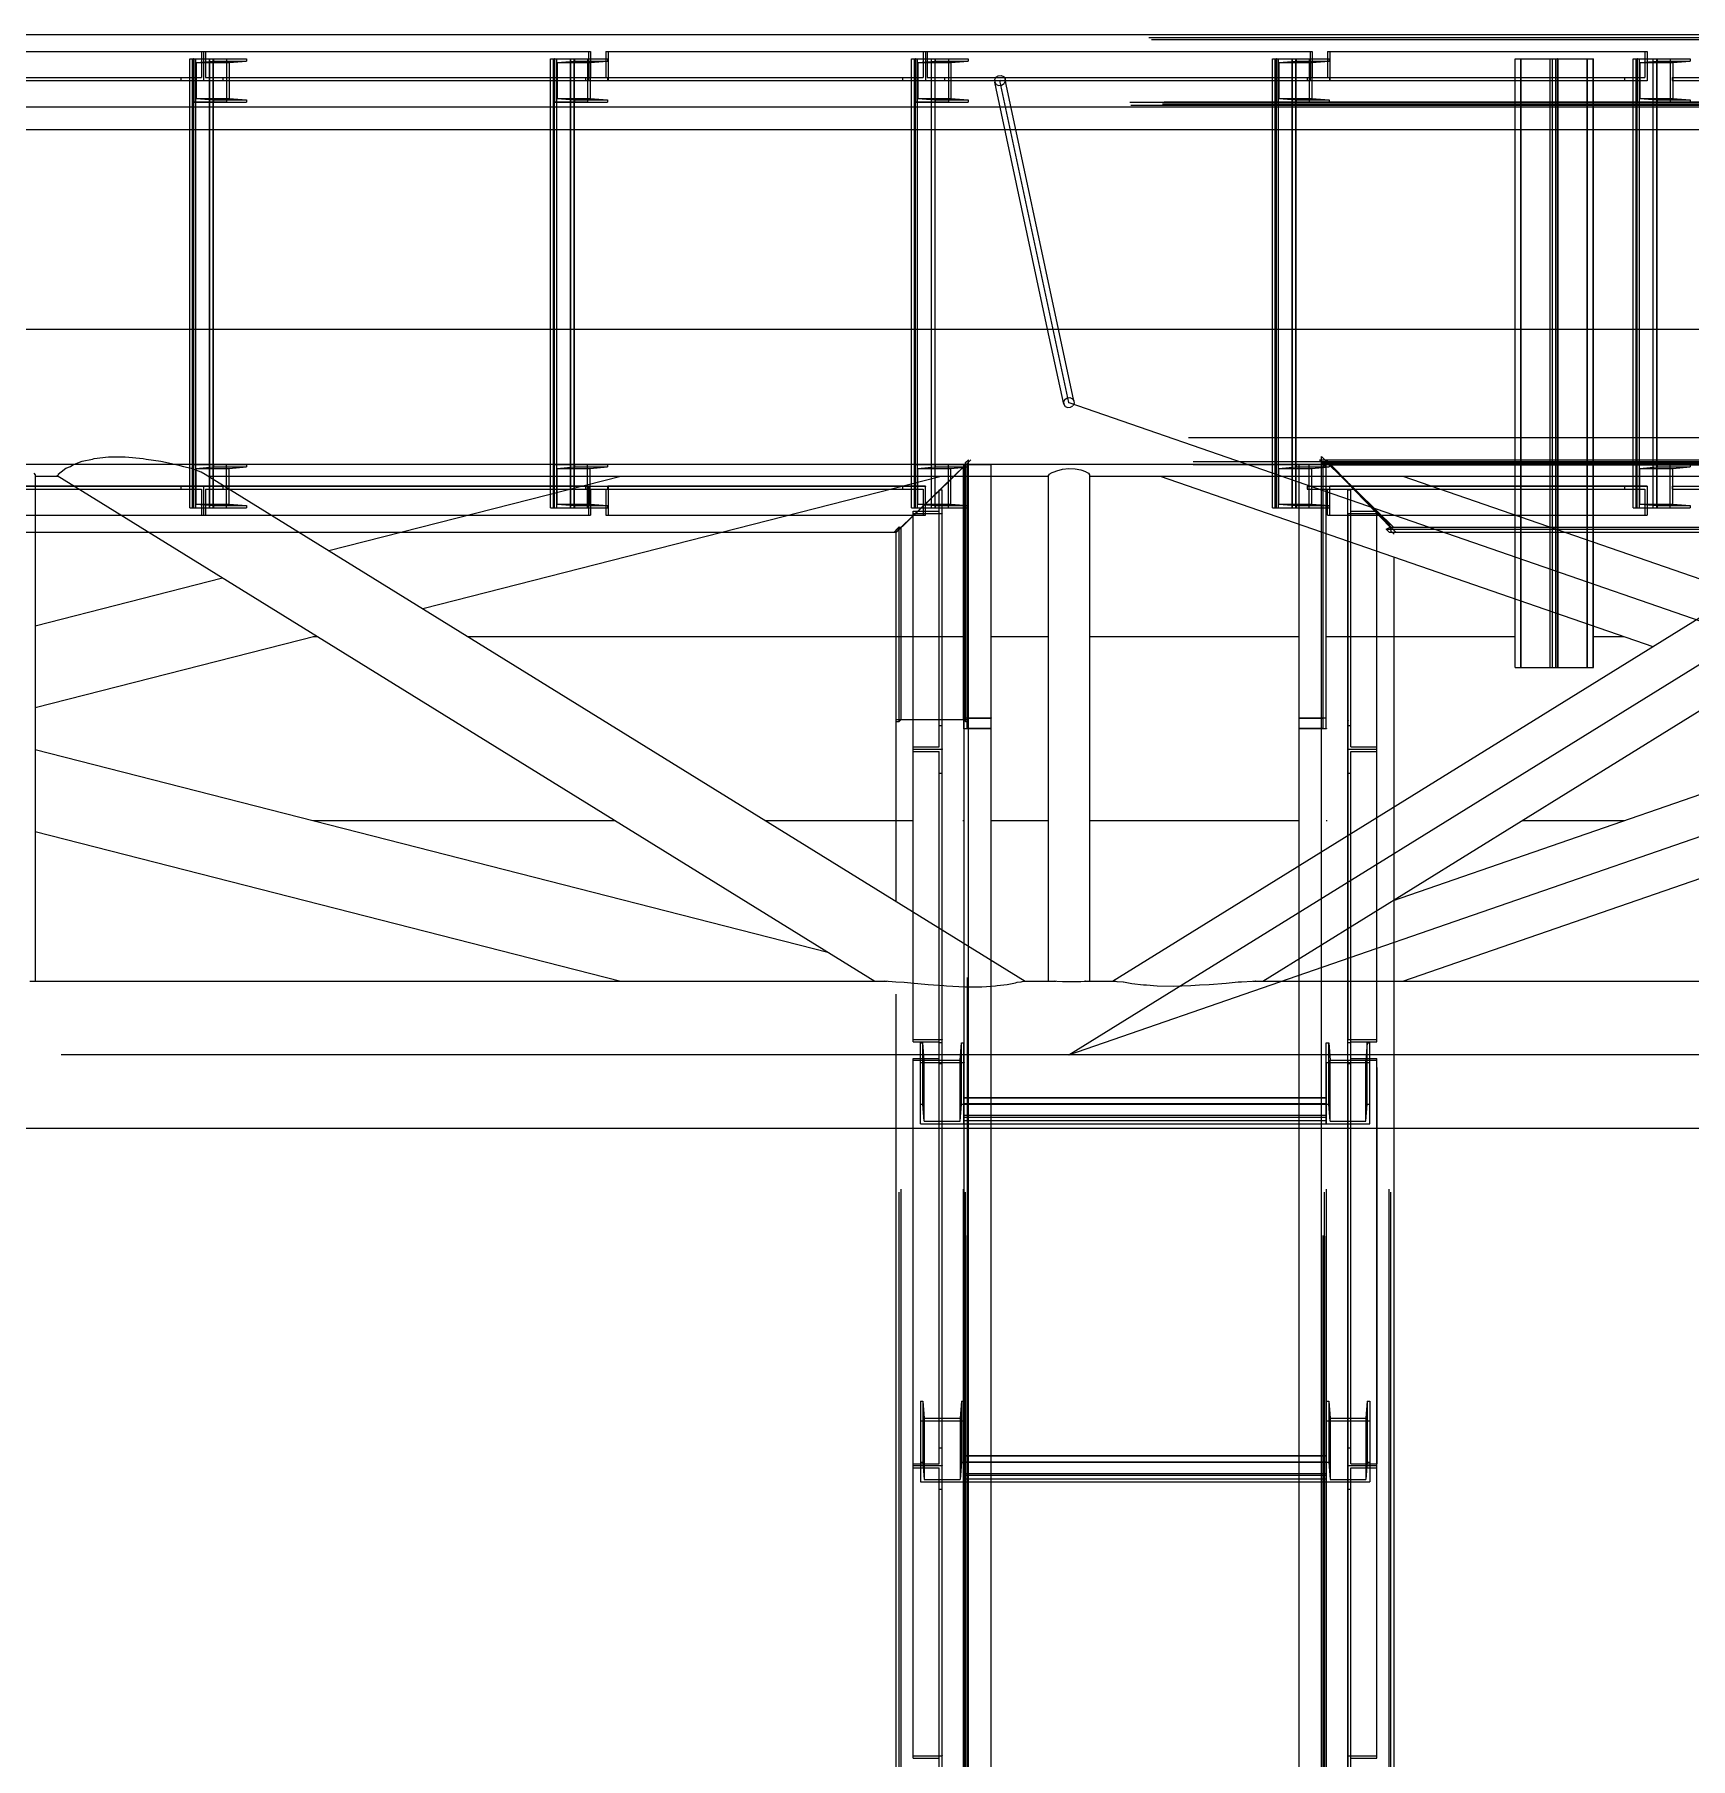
# Model space of a CAD drawing. Header units: millimetres. Extents: x 150209.93 to 150215.05, y 136675.65 to 136679.93.
# Drawn here: x 150213.7902 to 150213.8816, y 136679.0501 to 136679.1453 of the extents above; entities that cross this region are included whole.
import ezdxf

# ---------------------------------------------------------------- set-up
doc = ezdxf.new("R2010")
doc.units = ezdxf.units.MM
doc.header["$LTSCALE"] = 0.25
for name, pattern in [('CENTER', [50.8, 31.75, -6.35, 6.35, -6.35]), ('XKITLINE00', [0]), ('XKITLINE02', [4, 2, -2]), ('XKITLINE03', [6, 3, -1, 1, -1])]:
    doc.linetypes.add(name, pattern=pattern)

# ---------------------------------------------------------------- blocks, each defined once
blk = doc.blocks.new('çatıı')
at = {"color": 116, "linetype": 'XKITLINE02', "true_color": 0x136734}
for p, q in [((23616.13, 17571.02), (24787.73, 17571.02)), ((23616.82, 17570.49), (24788.53, 17570.49)), ((24267.02, 17567.16), (24355.19, 17567.16)), ((24351.36, 17565.17), (24357.93, 17565.17)), ((24351.36, 17545.67), (24351.36, 17565.17)), ((24352.15, 17441.17), (24352.15, 17565.17)), ((24352.45, 17545.67), (24352.45, 17565.17)), ((24352.45, 17565.17), (24367.02, 17565.17)), ((24352.45, 17565.17), (24352.45, 17553.17)), ((24353.05, 17441.17), (24353.05, 17565.17)), ((24354.56, 17567.16), (24354.56, 17559.96)), ((24355.19, 17567.16), (24355.19, 17559.16)), ((24355.19, 17567.16), (24461.92, 17567.16)), ((24355.19, 17567.16), (24355.19, 17559.16)), ((24355.72, 17567.16), (24355.72, 17559.96)), ((24356.84, 17441.17), (24356.84, 17565.17)), ((24356.9, 17441.17), (24356.9, 17565.17)), ((24357.87, 17441.17), (24357.87, 17565.17)), ((24357.93, 17545.67), (24357.93, 17565.17)), ((24357.93, 17565.17), (24357.93, 17564.49)), ((24361.55, 17565.17), (24361.55, 17553.17)), ((24367.02, 17565.17), (24367.02, 17564.49)), ((24450.95, 17565.17), (24457.51, 17565.17)), ((24450.95, 17545.67), (24450.95, 17565.17)), ((24451.74, 17441.17), (24451.74, 17565.17)), ((24452.04, 17565.17), (24466.61, 17565.17)), ((24452.04, 17565.17), (24452.04, 17553.17)), ((24452.04, 17545.67), (24452.04, 17565.17)), ((24452.64, 17441.17), (24452.64, 17565.17)), ((24456.42, 17441.17), (24456.42, 17565.17)), ((24456.49, 17441.17), (24456.49, 17565.17)), ((24457.45, 17441.17), (24457.45, 17565.17)), ((24457.51, 17565.17), (24457.51, 17564.49)), ((24457.51, 17545.67), (24457.51, 17565.17)), ((24461.13, 17565.17), (24461.13, 17553.17)), ((24461.39, 17567.16), (24461.39, 17559.16)), ((24461.92, 17567.16), (24461.92, 17559.96)), ((24466.19, 17567.16), (24466.19, 17559.96)), ((24466.19, 17567.16), (24554.36, 17567.16)), ((24466.61, 17565.17), (24466.61, 17564.49)), ((24466.82, 17567.16), (24466.82, 17559.16)), ((24550.53, 17565.17), (24557.1, 17565.17)), ((24550.53, 17545.67), (24550.53, 17565.17)), ((24551.33, 17441.17), (24551.33, 17565.17)), ((24551.62, 17565.17), (24566.2, 17565.17)), ((24551.62, 17565.17), (24551.62, 17553.17)), ((24551.62, 17545.67), (24551.62, 17565.17)), ((24552.22, 17441.17), (24552.22, 17565.17)), ((24553.73, 17567.16), (24553.73, 17559.96)), ((24554.36, 17567.16), (24554.36, 17559.16)), ((24554.36, 17567.16), (24661.09, 17567.16)), ((24554.36, 17567.16), (24554.36, 17559.16)), ((24554.89, 17567.16), (24554.89, 17559.96)), ((24556.01, 17441.17), (24556.01, 17565.17)), ((24556.07, 17441.17), (24556.07, 17565.17)), ((24557.04, 17441.17), (24557.04, 17565.17)), ((24557.1, 17565.17), (24557.1, 17564.49)), ((24557.1, 17545.67), (24557.1, 17565.17)), ((24560.72, 17565.17), (24560.72, 17553.17)), ((24566.2, 17565.17), (24566.2, 17564.49)), ((24650.12, 17565.17), (24656.69, 17565.17)), ((24650.12, 17545.67), (24650.12, 17565.17)), ((24650.91, 17441.17), (24650.91, 17565.17)), ((24651.21, 17565.17), (24665.78, 17565.17)), ((24651.21, 17565.17), (24651.21, 17553.17)), ((24651.21, 17545.67), (24651.21, 17565.17)), ((24651.81, 17441.17), (24651.81, 17565.17)), ((24655.6, 17441.17), (24655.6, 17565.17)), ((24655.66, 17441.17), (24655.66, 17565.17)), ((24656.62, 17441.17), (24656.62, 17565.17)), ((24656.69, 17565.17), (24656.69, 17564.49)), ((24656.69, 17545.67), (24656.69, 17565.17)), ((24660.3, 17565.17), (24660.3, 17553.17)), ((24660.57, 17567.16), (24660.57, 17559.16)), ((24661.09, 17567.16), (24661.09, 17559.96)), ((24665.36, 17567.16), (24665.36, 17559.96)), ((24665.36, 17567.16), (24753.53, 17567.16)), ((24665.78, 17565.17), (24665.78, 17564.49)), ((24665.99, 17567.16), (24665.99, 17559.16)), ((24717.07, 17545.67), (24717.07, 17565.17)), ((24717.07, 17565.17), (24738.72, 17565.17)), ((24717.16, 17545.67), (24717.16, 17565.17)), ((24718.71, 17545.67), (24718.71, 17565.17)), ((24718.8, 17545.67), (24718.8, 17565.17)), ((24726.8, 17397.18), (24726.8, 17565.17)), ((24727.45, 17397.18), (24727.45, 17565.17)), ((24728.34, 17397.18), (24728.34, 17565.17)), ((24728.99, 17397.18), (24728.99, 17565.17)), ((24736.99, 17397.18), (24736.99, 17565.17)), ((24737.08, 17397.18), (24737.08, 17565.17)), ((24738.63, 17397.18), (24738.63, 17565.17)), ((24738.72, 17545.67), (24738.72, 17565.17)), ((24749.7, 17565.17), (24756.27, 17565.17)), ((24749.7, 17545.67), (24749.7, 17565.17)), ((24750.5, 17441.17), (24750.5, 17565.17)), ((24750.79, 17565.17), (24765.37, 17565.17)), ((24750.79, 17565.17), (24750.79, 17553.17)), ((24750.79, 17545.67), (24750.79, 17565.17)), ((24751.4, 17441.17), (24751.4, 17565.17)), ((24752.91, 17567.16), (24752.91, 17559.96)), ((24753.53, 17567.16), (24753.53, 17559.16)), ((24755.18, 17441.17), (24755.18, 17565.17)), ((24755.24, 17441.17), (24755.24, 17565.17)), ((24756.21, 17441.17), (24756.21, 17565.17)), ((24756.27, 17565.17), (24756.27, 17564.49)), ((24756.27, 17545.67), (24756.27, 17565.17)), ((24759.89, 17565.17), (24759.89, 17553.17)), ((24765.37, 17565.17), (24765.37, 17564.49)), ((24353.15, 17564.11), (24357.93, 17564.49)), ((24353.15, 17564.11), (24362.24, 17564.11)), ((24353.15, 17564.11), (24353.15, 17554.24)), ((24357.93, 17564.49), (24367.02, 17564.49)), ((24362.24, 17564.11), (24367.02, 17564.49)), ((24362.24, 17564.11), (24362.24, 17554.24)), ((24452.73, 17564.11), (24457.51, 17564.49)), ((24452.73, 17564.11), (24461.83, 17564.11)), ((24452.73, 17564.11), (24452.73, 17554.24)), ((24457.51, 17564.49), (24466.61, 17564.49)), ((24461.83, 17564.11), (24466.61, 17564.49)), ((24461.83, 17564.11), (24461.83, 17554.24)), ((24552.32, 17564.11), (24557.1, 17564.49)), ((24552.32, 17564.11), (24561.42, 17564.11)), ((24552.32, 17564.11), (24552.32, 17554.24)), ((24557.1, 17564.49), (24566.2, 17564.49)), ((24561.42, 17564.11), (24566.2, 17564.49)), ((24561.42, 17564.11), (24561.42, 17554.24)), ((24573.82, 17560.05), (24574.47, 17560.47)), ((24574.47, 17560.47), (24575.24, 17560.54)), ((24575.24, 17560.54), (24575.93, 17560.24)), ((24575.93, 17560.24), (24576.36, 17559.66)), ((24651.91, 17564.11), (24656.69, 17564.49)), ((24651.91, 17564.11), (24661, 17564.11)), ((24651.91, 17564.11), (24651.91, 17554.24)), ((24656.69, 17564.49), (24665.78, 17564.49)), ((24661, 17564.11), (24665.78, 17564.49)), ((24661, 17564.11), (24661, 17554.24)), ((24751.49, 17564.11), (24756.27, 17564.49)), ((24751.49, 17564.11), (24760.59, 17564.11)), ((24751.49, 17564.11), (24751.49, 17554.24)), ((24756.27, 17564.49), (24765.37, 17564.49)), ((24760.59, 17564.11), (24765.37, 17564.49)), ((24760.59, 17564.11), (24760.59, 17554.24)), ((24261.36, 17559.96), (24354.56, 17559.96)), ((24261.36, 17559.16), (24355.19, 17559.16)), ((24285.48, 17559.16), (24355.19, 17559.16)), ((24348.91, 17559.96), (24348.91, 17559.16)), ((24355.19, 17559.16), (24466.67, 17559.16)), ((24355.72, 17559.96), (24466.67, 17559.96)), ((24360.47, 17559.96), (24360.47, 17559.16)), ((24361.55, 17559.16), (24461.39, 17559.16)), ((24362.24, 17559.96), (24466.67, 17559.96)), ((24460.53, 17559.96), (24460.53, 17559.16)), ((24460.53, 17559.96), (24553.73, 17559.96)), ((24460.53, 17559.16), (24554.36, 17559.16)), ((24466.67, 17559.96), (24466.67, 17559.16)), ((24548.08, 17559.96), (24548.08, 17559.16)), ((24554.36, 17559.16), (24573.49, 17559.16)), ((24554.89, 17559.96), (24665.85, 17559.96)), ((24559.64, 17559.96), (24559.64, 17559.16)), ((24560.72, 17559.16), (24665.85, 17559.16)), ((24573.82, 17560.05), (24573.47, 17559.4)), ((24573.47, 17559.4), (24573.52, 17558.69)), ((24573.89, 17556.94), (24573.52, 17558.69)), ((24573.52, 17558.69), (24573.94, 17558.11)), ((24573.94, 17558.11), (24574.64, 17557.81)), ((24574.64, 17557.81), (24575.41, 17557.88)), ((24575.41, 17557.88), (24576.06, 17558.3)), ((24576.4, 17558.95), (24576.06, 17558.3)), ((24576.14, 17559.96), (24665.85, 17559.96)), ((24576.69, 17558.08), (24576.36, 17559.66)), ((24576.36, 17559.66), (24576.4, 17558.95)), ((24659.71, 17559.96), (24659.71, 17559.16)), ((24659.71, 17559.96), (24752.91, 17559.96)), ((24659.71, 17559.16), (24753.53, 17559.16)), ((24665.85, 17559.96), (24665.85, 17559.16)), ((24747.25, 17559.96), (24747.25, 17559.16)), ((24760.48, 17559.96), (24760.48, 17559.16)), ((24760.48, 17559.96), (24786.08, 17559.96)), ((24760.48, 17559.16), (24882.79, 17559.16)), ((23610.85, 17553.17), (24777.99, 17553.17)), ((23611.1, 17552.32), (24777.87, 17552.32)), ((23612.61, 17553.17), (24777.99, 17553.17)), ((23612.75, 17552.32), (24777.87, 17552.32)), ((23619.88, 17552.72), (24787.73, 17552.72)), ((23620.35, 17553.26), (24788.53, 17553.26)), ((23702.05, 17551.87), (24788.63, 17551.87)), ((24352.45, 17553.17), (24367.02, 17553.17)), ((24353.15, 17554.24), (24362.24, 17554.24)), ((24353.15, 17554.24), (24357.93, 17553.85)), ((24357.93, 17553.85), (24367.02, 17553.85)), ((24357.93, 17553.85), (24357.93, 17553.17)), ((24362.24, 17554.24), (24367.02, 17553.85)), ((24367.02, 17553.85), (24367.02, 17553.17)), ((24452.04, 17553.17), (24466.61, 17553.17)), ((24452.73, 17554.24), (24461.83, 17554.24)), ((24452.73, 17554.24), (24457.51, 17553.85)), ((24457.51, 17553.85), (24466.61, 17553.85)), ((24457.51, 17553.85), (24457.51, 17553.17)), ((24461.83, 17554.24), (24466.61, 17553.85)), ((24466.61, 17553.85), (24466.61, 17553.17)), ((24551.62, 17553.17), (24566.2, 17553.17)), ((24552.32, 17554.24), (24561.42, 17554.24)), ((24552.32, 17554.24), (24557.1, 17553.85)), ((24557.1, 17553.85), (24566.2, 17553.85)), ((24557.1, 17553.85), (24557.1, 17553.17)), ((24561.42, 17554.24), (24566.2, 17553.85)), ((24566.2, 17553.85), (24566.2, 17553.17)), ((24574.98, 17551.87), (24578.02, 17551.87)), ((24651.21, 17553.17), (24665.78, 17553.17)), ((24651.91, 17554.24), (24661, 17554.24)), ((24651.91, 17554.24), (24656.69, 17553.85)), ((24656.69, 17553.85), (24665.78, 17553.85)), ((24656.69, 17553.85), (24656.69, 17553.17)), ((24661, 17554.24), (24665.78, 17553.85)), ((24665.78, 17553.85), (24665.78, 17553.17)), ((24750.79, 17553.17), (24765.37, 17553.17)), ((24751.49, 17554.24), (24760.59, 17554.24)), ((24751.49, 17554.24), (24756.27, 17553.85)), ((24756.27, 17553.85), (24765.37, 17553.85)), ((24756.27, 17553.85), (24756.27, 17553.17)), ((24760.59, 17554.24), (24765.37, 17553.85)), ((24765.37, 17553.85), (24765.37, 17553.17)), ((24576.3, 17545.67), (24579.35, 17545.67)), ((24351.36, 17441.17), (24351.36, 17490.57)), ((24352.45, 17441.17), (24352.45, 17490.57)), ((24357.93, 17441.17), (24357.93, 17490.57)), ((24450.95, 17441.17), (24450.95, 17490.57)), ((24452.04, 17441.17), (24452.04, 17490.57)), ((24457.51, 17441.17), (24457.51, 17490.57)), ((24550.53, 17441.17), (24550.53, 17490.57)), ((24551.62, 17441.17), (24551.62, 17490.57)), ((24557.1, 17441.17), (24557.1, 17490.57)), ((24592.54, 17469.79), (24588.09, 17490.57)), ((24595.37, 17470.76), (24591.14, 17490.57)), ((24650.12, 17441.17), (24650.12, 17490.57)), ((24651.21, 17441.17), (24651.21, 17490.57)), ((24656.69, 17441.17), (24656.69, 17490.57)), ((24717.07, 17416.08), (24717.07, 17490.57)), ((24717.16, 17416.05), (24717.16, 17490.57)), ((24718.71, 17415.52), (24718.71, 17490.57)), ((24718.8, 17415.49), (24718.8, 17490.57)), ((24738.72, 17434.47), (24738.72, 17490.57)), ((24749.7, 17441.17), (24749.7, 17490.57)), ((24750.79, 17441.17), (24750.79, 17490.57)), ((24756.27, 17441.17), (24756.27, 17490.57)), ((24592.84, 17471.15), (24592.49, 17470.5)), ((24592.49, 17470.5), (24592.54, 17469.79)), ((24592.54, 17469.79), (24592.96, 17469.21)), ((24592.84, 17471.15), (24593.48, 17471.57)), ((24593.48, 17471.57), (24594.26, 17471.64)), ((24594.26, 17471.64), (24594.95, 17471.34)), ((24594.95, 17471.34), (24595.37, 17470.76)), ((24595.42, 17470.05), (24595.07, 17469.4)), ((24595.37, 17470.76), (24595.42, 17470.05)), ((24592.96, 17469.21), (24593.66, 17468.91)), ((24593.66, 17468.91), (24594.43, 17468.98)), ((24594.43, 17468.98), (24595.07, 17469.4)), ((23627.02, 17460.67), (24777.99, 17460.67)), ((23628.3, 17454.02), (24777.87, 17454.02)), ((23628.32, 17453.17), (24777.99, 17453.17)), ((23636.52, 17454.47), (24566.93, 17454.47)), ((23636.69, 17453.62), (24565.38, 17453.62)), ((23637.41, 17453.09), (24565.44, 17453.09)), ((23726.4, 17454.47), (24566.25, 17454.47)), ((24352.45, 17453.17), (24367.02, 17453.17)), ((24352.45, 17441.17), (24352.45, 17453.17)), ((24353.15, 17452.11), (24357.93, 17452.49)), ((24353.15, 17452.11), (24362.24, 17452.11)), ((24353.15, 17442.24), (24353.15, 17452.11)), ((24357.93, 17453.17), (24357.93, 17452.49)), ((24357.93, 17452.49), (24367.02, 17452.49)), ((24361.55, 17441.17), (24361.55, 17453.17)), ((24362.24, 17452.11), (24367.02, 17452.49)), ((24362.24, 17442.24), (24362.24, 17452.11)), ((24367.02, 17453.17), (24367.02, 17452.49)), ((24452.04, 17453.17), (24466.61, 17453.17)), ((24452.04, 17441.17), (24452.04, 17453.17)), ((24452.73, 17452.11), (24457.51, 17452.49)), ((24452.73, 17452.11), (24461.83, 17452.11)), ((24452.73, 17442.24), (24452.73, 17452.11)), ((24457.51, 17453.17), (24457.51, 17452.49)), ((24457.51, 17452.49), (24466.61, 17452.49)), ((24461.13, 17441.17), (24461.13, 17453.17)), ((24461.83, 17452.11), (24466.61, 17452.49)), ((24461.83, 17442.24), (24461.83, 17452.11)), ((24466.61, 17453.17), (24466.61, 17452.49)), ((24547.68, 17435.89), (24564.92, 17452.55)), ((24547.76, 17435.86), (24565.44, 17453.09)), ((24551.62, 17453.17), (24566.2, 17453.17)), ((24551.62, 17441.17), (24551.62, 17453.17)), ((24552.32, 17452.11), (24557.1, 17452.49)), ((24552.32, 17452.11), (24561.42, 17452.11)), ((24552.32, 17442.24), (24552.32, 17452.11)), ((24557.1, 17453.17), (24557.1, 17452.49)), ((24557.1, 17452.49), (24566.2, 17452.49)), ((24560.72, 17441.17), (24560.72, 17453.17)), ((24561.42, 17452.11), (24566.2, 17452.49)), ((24561.42, 17442.24), (24561.42, 17452.11)), ((24562.32, 17449.97), (24566.93, 17454.47)), ((24562.33, 17449.97), (24566.3, 17453.81)), ((24565.45, 17453.65), (24564.92, 17452.55)), ((24564.92, 17382.75), (24564.92, 17452.55)), ((24565, 17453.17), (24572.5, 17453.17)), ((24565, 17380.27), (24565, 17453.17)), ((24565.38, 17453.62), (24566.25, 17454.47)), ((24565.38, 17453.62), (24565.44, 17453.09)), ((24565.45, 17453.65), (24566.3, 17454.47)), ((24565.45, 17382.25), (24565.45, 17453.65)), ((24565.85, 17380.27), (24565.85, 17453.17)), ((24566.2, 17453.17), (24566.2, 17452.49)), ((24566.3, 17449.97), (24566.3, 17454.47)), ((24566.3, 17449.97), (24566.3, 17452.69)), ((24572.5, 17449.97), (24572.5, 17453.17)), ((24651.21, 17453.17), (24665.78, 17453.17)), ((24651.21, 17441.17), (24651.21, 17453.17)), ((24651.91, 17452.11), (24656.69, 17452.49)), ((24651.91, 17452.11), (24661, 17452.11)), ((24651.91, 17442.24), (24651.91, 17452.11)), ((24656.69, 17453.17), (24656.69, 17452.49)), ((24656.69, 17452.49), (24665.78, 17452.49)), ((24657.48, 17436.71), (24657.48, 17453.17)), ((24657.48, 17453.17), (24664.98, 17453.17)), ((24660.3, 17441.17), (24660.3, 17453.17)), ((24661, 17452.11), (24665.78, 17452.49)), ((24661, 17442.24), (24661, 17452.11)), ((24663.16, 17454.47), (24663.98, 17453.62)), ((24663.16, 17454.47), (24788.63, 17454.47)), ((24663.69, 17434.56), (24663.69, 17455.36)), ((24663.69, 17455.36), (24683.69, 17435.72)), ((24663.69, 17434.56), (24663.69, 17453.57)), ((24663.69, 17453.57), (24664.54, 17452.73)), ((24663.98, 17453.62), (24666.06, 17453.09)), ((24663.98, 17453.62), (24787.73, 17453.62)), ((24664.13, 17380.27), (24664.13, 17453.17)), ((24665.07, 17453.8), (24664.54, 17452.73)), ((24664.54, 15752.41), (24664.54, 17452.73)), ((24664.94, 17454.47), (24684.14, 17434.47)), ((24664.98, 17380.27), (24664.98, 17453.17)), ((24665.07, 15753.25), (24665.07, 17453.8)), ((24665.07, 17453.8), (24682.31, 17436.87)), ((24665.78, 17453.17), (24665.78, 17452.49)), ((24666.06, 17453.09), (24682.61, 17435.86)), ((24666.06, 17453.09), (24788.53, 17453.09)), ((24750.79, 17453.17), (24765.37, 17453.17)), ((24750.79, 17441.17), (24750.79, 17453.17)), ((24751.49, 17452.11), (24756.27, 17452.49)), ((24751.49, 17452.11), (24760.59, 17452.11)), ((24751.49, 17442.24), (24751.49, 17452.11)), ((24756.27, 17453.17), (24756.27, 17452.49)), ((24756.27, 17452.49), (24765.37, 17452.49)), ((24759.89, 17441.17), (24759.89, 17453.17)), ((24760.59, 17452.11), (24765.37, 17452.49)), ((24760.59, 17442.24), (24760.59, 17452.11)), ((24765.37, 17453.17), (24765.37, 17452.49)), ((24261.36, 17447.19), (24355.19, 17447.19)), ((24261.36, 17446.39), (24354.56, 17446.39)), ((24348.91, 17447.19), (24348.91, 17446.39)), ((24354.56, 17446.39), (24354.56, 17439.19)), ((24355.19, 17447.19), (24466.67, 17447.19)), ((24355.19, 17447.19), (24355.19, 17439.19)), ((24355.19, 17447.19), (24355.19, 17439.19)), ((24355.72, 17446.39), (24466.67, 17446.39)), ((24355.72, 17446.39), (24355.72, 17439.19)), ((24360.47, 17447.19), (24360.47, 17446.39)), ((24460.53, 17447.19), (24554.36, 17447.19)), ((24460.53, 17447.19), (24460.53, 17446.39)), ((24460.53, 17446.39), (24553.73, 17446.39)), ((24461.39, 17447.19), (24461.39, 17439.19)), ((24461.92, 17446.39), (24461.92, 17439.19)), ((24466.19, 17446.39), (24466.19, 17439.19)), ((24466.67, 17447.19), (24466.67, 17446.39)), ((24466.82, 17447.19), (24466.82, 17439.19)), ((24546.3, 17434.47), (24560.88, 17448.57)), ((24548.08, 17447.19), (24548.08, 17446.39)), ((24553.73, 17446.39), (24553.73, 17439.19)), ((24554.36, 17439.19), (24554.36, 17447.19)), ((24558.2, 17375.24), (24558.2, 17446.19)), ((24558.2, 17446.19), (24559, 17446.19)), ((24559, 17374.59), (24559, 17446.19)), ((24659.71, 17447.19), (24753.53, 17447.19)), ((24659.71, 17447.19), (24659.71, 17446.39)), ((24659.71, 17446.39), (24752.91, 17446.39)), ((24665.36, 17439.19), (24665.36, 17446.39)), ((24665.99, 17439.19), (24665.99, 17447.19)), ((24670.98, 17374.59), (24670.98, 17446.19)), ((24670.98, 17446.19), (24671.78, 17446.19)), ((24671.78, 17432.02), (24671.78, 17446.19)), ((24747.25, 17447.19), (24747.25, 17446.39)), ((24752.91, 17446.39), (24752.91, 17439.19)), ((24753.53, 17447.19), (24753.53, 17439.19)), ((24760.48, 17447.19), (24882.79, 17447.19)), ((24760.48, 17447.19), (24760.48, 17446.39)), ((24760.48, 17446.39), (24882.22, 17446.39)), ((24353.15, 17442.24), (24362.24, 17442.24)), ((24353.15, 17442.24), (24357.93, 17441.85)), ((24357.93, 17441.85), (24367.02, 17441.85)), ((24357.93, 17441.85), (24357.93, 17441.17)), ((24362.24, 17442.24), (24367.02, 17441.85)), ((24367.02, 17441.85), (24367.02, 17441.17)), ((24452.73, 17442.24), (24461.83, 17442.24)), ((24452.73, 17442.24), (24457.51, 17441.85)), ((24457.51, 17441.85), (24466.61, 17441.85)), ((24457.51, 17441.85), (24457.51, 17441.17)), ((24461.83, 17442.24), (24466.61, 17441.85)), ((24466.61, 17441.85), (24466.61, 17441.17)), ((24552.32, 17442.24), (24561.42, 17442.24)), ((24552.32, 17442.24), (24557.1, 17441.85)), ((24557.1, 17441.85), (24566.2, 17441.85)), ((24557.1, 17441.85), (24557.1, 17441.17)), ((24561.42, 17442.24), (24566.2, 17441.85)), ((24566.2, 17441.85), (24566.2, 17441.17)), ((24651.91, 17442.24), (24661, 17442.24)), ((24651.91, 17442.24), (24656.69, 17441.85)), ((24656.69, 17441.85), (24665.78, 17441.85)), ((24656.69, 17441.85), (24656.69, 17441.17)), ((24661, 17442.24), (24665.78, 17441.85)), ((24665.78, 17441.85), (24665.78, 17441.17)), ((24751.49, 17442.24), (24760.59, 17442.24)), ((24751.49, 17442.24), (24756.27, 17441.85)), ((24756.27, 17441.85), (24765.37, 17441.85)), ((24756.27, 17441.85), (24756.27, 17441.17)), ((24760.59, 17442.24), (24765.37, 17441.85)), ((24765.37, 17441.85), (24765.37, 17441.17)), ((24267.02, 17439.19), (24355.19, 17439.19)), ((24351.36, 17441.17), (24357.93, 17441.17)), ((24352.45, 17441.17), (24367.02, 17441.17)), ((24355.19, 17439.19), (24461.92, 17439.19)), ((24450.95, 17441.17), (24457.51, 17441.17)), ((24452.04, 17441.17), (24466.61, 17441.17)), ((24466.19, 17439.19), (24554.36, 17439.19)), ((24550.53, 17441.17), (24557.1, 17441.17)), ((24551, 17374.59), (24551, 17440.34)), ((24551, 17440.34), (24558.2, 17440.34)), ((24551, 17439.69), (24559, 17439.69)), ((24551.62, 17441.17), (24566.2, 17441.17)), ((24650.12, 17441.17), (24656.69, 17441.17)), ((24651.21, 17441.17), (24665.78, 17441.17)), ((24665.36, 17439.19), (24753.53, 17439.19)), ((24670.98, 17439.69), (24678.98, 17439.69)), ((24671.78, 17440.34), (24678.98, 17440.34)), ((24678.98, 17429.53), (24678.98, 17440.34)), ((24682.31, 15753.25), (24682.31, 17436.87)), ((24682.31, 17436.87), (24682.84, 17434.76)), ((24749.7, 17441.17), (24756.27, 17441.17)), ((24750.79, 17441.17), (24765.37, 17441.17)), ((23640.51, 17435.32), (24546.61, 17435.32)), ((23641.01, 17435.86), (24547.76, 17435.86)), ((23642.4, 17434.47), (24546.42, 17434.47)), ((24297.26, 17434.47), (24308.66, 17434.47)), ((24340.09, 17434.47), (24381.58, 17434.47)), ((24409.63, 17434.47), (24498.08, 17434.47)), ((24545.74, 17434.47), (24546.61, 17435.32)), ((24546.3, 17435.14), (24547.15, 17435.96)), ((24546.3, 17382.25), (24546.3, 17435.14)), ((24546.61, 17435.32), (24547.76, 17435.86)), ((24547.15, 17435.96), (24547.68, 17435.89)), ((24547.15, 17382.25), (24547.15, 17435.96)), ((24547.68, 17382.75), (24547.68, 17435.89)), ((24670.98, 17432.3), (24670.98, 17374.59)), ((24671.78, 17375.24), (24671.78, 17432.02)), ((24681.55, 17435.32), (24682.61, 17435.86)), ((24681.55, 17435.32), (24682.36, 17434.47)), ((24681.55, 17435.32), (24787.73, 17435.32)), ((24682.36, 17434.47), (24729.99, 17434.47)), ((24682.61, 17435.86), (24788.53, 17435.86)), ((24682.84, 15752.41), (24682.84, 17434.76)), ((24682.84, 17434.76), (24683.69, 17433.92)), ((24683.69, 15752.41), (24683.69, 17435.72)), ((24727.45, 17434.47), (24730.89, 17434.47)), ((24738.72, 17408.59), (24738.72, 17431.77)), ((24678.98, 17374.59), (24678.98, 17429.53)), ((24717.07, 17397.18), (24717.07, 17404.77)), ((24717.16, 17397.18), (24717.16, 17404.53)), ((24717.07, 17397.18), (24718.71, 17397.18)), ((24546.3, 17382.25), (24547.15, 17382.25)), ((24546.3, 17382.25), (24547.15, 17382.25)), ((24547.15, 17382.25), (24547.68, 17382.75)), ((24547.15, 17382.25), (24547.68, 17382.75)), ((24547.15, 15752.41), (24547.15, 17382.25)), ((24547.68, 15753.25), (24547.68, 17382.75)), ((24547.68, 17382.75), (24564.92, 17382.75)), ((24547.68, 17382.75), (24564.92, 17382.75)), ((24558.2, 17381.09), (24559, 17381.09)), ((24564.91, 15753.25), (24564.92, 17382.75)), ((24564.92, 17382.75), (24565.45, 17382.25)), ((24564.92, 17382.75), (24565.45, 17382.25)), ((24565, 17383.29), (24572.5, 17383.29)), ((24565, 15740.27), (24565, 17383.29)), ((24565, 17380.27), (24572.5, 17380.27)), ((24565, 17380.27), (24572.5, 17380.27)), ((24565.45, 15752.41), (24565.45, 17382.25)), ((24565.45, 17382.25), (24566.3, 17382.25)), ((24565.45, 17382.25), (24566.3, 17382.25)), ((24565.85, 17383.08), (24572.5, 17383.16)), ((24565.85, 15740.48), (24565.85, 17383.08)), ((24565.85, 17380.48), (24572.5, 17380.4)), ((24566.3, 17382.25), (24566.3, 17382.81)), ((24572.5, 15809.97), (24572.5, 17383.29)), ((24572.5, 17383.29), (24572.5, 17383.16)), ((24572.5, 17380.27), (24572.5, 17381.79)), ((24657.48, 17380.27), (24664.98, 17380.27)), ((24657.5, 15796.2), (24657.5, 17383.29)), ((24657.5, 17383.29), (24665, 17383.29)), ((24657.5, 17383.16), (24664.15, 17383.08)), ((24657.5, 17380.4), (24664.15, 17380.48)), ((24657.5, 15743.16), (24657.5, 17380.27)), ((24657.5, 17380.27), (24665, 17380.27)), ((24664.15, 15740.48), (24664.15, 17383.08)), ((24665, 15740.27), (24665, 17383.29)), ((24670.98, 17381.09), (24671.78, 17381.09)), ((24551, 17375.24), (24558.2, 17375.24)), ((24551, 17293.79), (24551, 17374.6)), ((24551, 17374.6), (24559, 17374.6)), ((24551, 17374.59), (24559, 17374.59)), ((24559, 17287.87), (24559, 17374.6)), ((24670.98, 17328.52), (24670.98, 17374.6)), ((24670.98, 17374.6), (24678.98, 17374.6)), ((24670.98, 17374.59), (24678.98, 17374.59)), ((24671.78, 17375.24), (24678.98, 17375.24)), ((24678.98, 17330.97), (24678.98, 17374.6)), ((24551, 17373.94), (24558.2, 17373.94)), ((24558.2, 17287.87), (24558.2, 17373.94)), ((24671.78, 17328.48), (24671.78, 17373.94)), ((24671.78, 17373.94), (24678.98, 17373.94)), ((24558.2, 17368.01), (24559, 17368.01)), ((24670.98, 17368.01), (24671.78, 17368.01)), ((24683.69, 17333.03), (24683.69, 17358.7)), ((24663.69, 17269.97), (24663.69, 17346.31)), ((24657.5, 17269.97), (24657.5, 17342.48)), ((24546.3, 15807.12), (24546.3, 17332.58)), ((24683.69, 17269.97), (24683.69, 17332.91)), ((24670.98, 17287.87), (24670.98, 17328.52)), ((24671.78, 17287.87), (24671.78, 17328.79)), ((24678.98, 17293.79), (24678.98, 17331.28)), ((24566.3, 17269.97), (24566.3, 17320.21)), ((24572.5, 17269.97), (24572.5, 17316.38)), ((24565, 17309.24), (24565, 15740.27)), ((24565.85, 17311.54), (24565.85, 15740.48)), ((24572.5, 15743.16), (24572.5, 17310.06)), ((24551, 17294.45), (24559, 17294.45)), ((24551, 17293.79), (24558.2, 17293.79)), ((24670.98, 17294.45), (24678.98, 17294.45)), ((24671.78, 17293.79), (24678.98, 17293.79)), ((24551, 17176.88), (24551, 17289.2)), ((24551, 17289.2), (24558.2, 17289.2)), ((24553, 17276.65), (24553, 17293.53)), ((24553, 17293.53), (24553.68, 17293.53)), ((24553, 17271.21), (24553, 17290.6)), ((24553.68, 17276.65), (24553.68, 17293.53)), ((24554.06, 17288.79), (24553.68, 17293.53)), ((24558.2, 17177.37), (24558.2, 17293.61)), ((24558.2, 17293.61), (24559, 17293.61)), ((24559, 17176.88), (24559, 17293.61)), ((24563.93, 17288.79), (24564.32, 17293.53)), ((24564.32, 17276.65), (24564.32, 17293.53)), ((24564.32, 17293.53), (24565, 17293.53)), ((24565, 17276.65), (24565, 17293.53)), ((24565, 17293.53), (24565, 17289.41)), ((24565, 17271.21), (24565, 17289.41)), ((24664.97, 17286.75), (24664.97, 17293.53)), ((24664.97, 17293.53), (24665.66, 17293.53)), ((24664.97, 17274.72), (24664.97, 17293.53)), ((24665.66, 17293.53), (24666.04, 17288.79)), ((24665.66, 17276.65), (24665.66, 17293.53)), ((24670.98, 17176.88), (24670.98, 17293.61)), ((24670.98, 17293.61), (24671.78, 17293.61)), ((24671.78, 17286.75), (24671.78, 17293.61)), ((24671.78, 17289.2), (24678.98, 17289.2)), ((24676.3, 17293.53), (24675.91, 17288.79)), ((24676.3, 17293.53), (24676.98, 17293.53)), ((24676.3, 17276.65), (24676.3, 17293.53)), ((24676.98, 17286.75), (24676.98, 17293.53)), ((24676.98, 17274.72), (24676.98, 17293.53)), ((24678.98, 17176.88), (24678.98, 17289.2)), ((24551, 17288.71), (24559, 17288.71)), ((24553, 17288.09), (24565, 17288.09)), ((24554.06, 17271.9), (24554.06, 17288.79)), ((24554.06, 17288.79), (24563.93, 17288.79)), ((24558.2, 17287.87), (24559, 17287.87)), ((24563.93, 17271.9), (24563.93, 17288.79)), ((24664.97, 17288.09), (24676.98, 17288.09)), ((24664.97, 17271.21), (24664.97, 17286.75)), ((24666.04, 17288.79), (24675.91, 17288.79)), ((24666.04, 17271.9), (24666.04, 17288.79)), ((24670.98, 17288.71), (24678.98, 17288.71)), ((24670.98, 17287.87), (24671.78, 17287.87)), ((24670.98, 17286.75), (24670.98, 17176.88)), ((24671.78, 17177.37), (24671.78, 17287.87)), ((24675.91, 17271.9), (24675.91, 17288.79)), ((24676.98, 17271.21), (24676.98, 17286.75)), ((24678.98, 17286.75), (24678.98, 17177.37)), ((24553, 17276.65), (24553.68, 17276.65)), ((24553, 17271.21), (24553, 17276.65)), ((24554.06, 17271.9), (24553.68, 17276.65)), ((24563.93, 17271.9), (24564.32, 17276.65)), ((24564.32, 17276.65), (24565, 17276.65)), ((24565, 17271.21), (24565, 17278.46)), ((24565, 17278.46), (24664.97, 17278.46)), ((24565, 17278.35), (24664.97, 17278.35)), ((24565, 17276.75), (24664.97, 17276.75)), ((24565, 17276.65), (24664.97, 17276.65)), ((24565, 17271.21), (24565, 17276.65)), ((24664.97, 17271.21), (24664.97, 17278.46)), ((24664.97, 17276.65), (24665.66, 17276.65)), ((24666.04, 17271.9), (24665.66, 17276.65)), ((24675.91, 17271.9), (24676.3, 17276.65)), ((24676.3, 17276.65), (24676.98, 17276.65)), ((24553, 17271.21), (24565, 17271.21)), ((24554.06, 17271.9), (24563.93, 17271.9)), ((24565, 17273.55), (24664.97, 17273.55)), ((24565, 17273.02), (24664.97, 17273.02)), ((24565, 17272.06), (24664.97, 17272.06)), ((24565, 17271.21), (24664.97, 17271.21)), ((24664.97, 17271.21), (24676.98, 17271.21)), ((24666.04, 17271.9), (24675.91, 17271.9)), ((24553, 17194.67), (24553, 17177.79)), ((24553, 17194.67), (24553.68, 17194.67)), ((24553, 17194.67), (24553, 17189.24)), ((24553.68, 17194.67), (24553.68, 17177.79)), ((24553.68, 17194.67), (24554.06, 17189.93)), ((24564.32, 17194.67), (24563.93, 17189.93)), ((24564.32, 17194.67), (24564.32, 17177.79)), ((24564.32, 17194.67), (24565, 17194.67)), ((24565, 17194.67), (24565, 17177.79)), ((24565, 17194.67), (24565, 17189.24)), ((24664.97, 17194.67), (24664.97, 17189.24)), ((24664.97, 17194.67), (24665.66, 17194.67)), ((24664.97, 17194.67), (24664.97, 17177.79)), ((24665.66, 17194.67), (24666.04, 17189.93)), ((24665.66, 17194.67), (24665.66, 17177.79)), ((24676.3, 17194.67), (24675.91, 17189.93)), ((24676.3, 17194.67), (24676.98, 17194.67)), ((24676.3, 17194.67), (24676.3, 17177.79)), ((24676.98, 17194.67), (24676.98, 17189.24)), ((24676.98, 17194.67), (24676.98, 17177.79)), ((24553, 17189.24), (24553, 17172.35)), ((24553, 17189.24), (24565, 17189.24)), ((24554.06, 17189.93), (24554.06, 17173.05)), ((24554.06, 17189.93), (24563.93, 17189.93)), ((24563.93, 17189.93), (24563.93, 17173.05)), ((24565, 17189.24), (24565, 17172.35)), ((24664.97, 17189.24), (24676.98, 17189.24)), ((24664.97, 17189.24), (24664.97, 17172.35)), ((24666.04, 17189.93), (24675.91, 17189.93)), ((24666.04, 17189.93), (24666.04, 17173.05)), ((24675.91, 17189.93), (24675.91, 17173.05)), ((24676.98, 17189.24), (24676.98, 17172.35)), ((24558.2, 17181.79), (24559, 17181.79)), ((24565, 17172.35), (24565, 17179.6)), ((24565, 17179.6), (24572.5, 17179.6)), ((24565, 17179.5), (24664.97, 17179.5)), ((24657.5, 17179.6), (24664.97, 17179.6)), ((24664.97, 17172.35), (24664.97, 17179.6)), ((24670.98, 17181.79), (24671.78, 17181.79)), ((24551, 17177.37), (24558.2, 17177.37)), ((24551, 17096.08), (24551, 17176.88)), ((24551, 17176.88), (24559, 17176.88)), ((24551, 17176.88), (24559, 17176.88)), ((24551, 17176.22), (24558.2, 17176.22)), ((24553, 17177.79), (24553.68, 17177.79)), ((24553, 17177.79), (24553, 17172.35)), ((24553.68, 17177.79), (24554.06, 17173.05)), ((24558.2, 17090.15), (24558.2, 17176.22)), ((24559, 17090.15), (24559, 17176.88)), ((24564.32, 17177.79), (24563.93, 17173.05)), ((24564.32, 17177.79), (24565, 17177.79)), ((24565, 17177.89), (24664.97, 17177.89)), ((24565, 17177.79), (24664.97, 17177.79)), ((24565, 17177.79), (24565, 17172.35)), ((24664.97, 17177.79), (24664.97, 17172.35)), ((24664.97, 17177.79), (24665.66, 17177.79)), ((24665.66, 17177.79), (24666.04, 17173.05)), ((24670.98, 17090.15), (24670.98, 17176.88)), ((24670.98, 17176.88), (24678.98, 17176.88)), ((24670.98, 17176.88), (24678.98, 17176.88)), ((24671.78, 17177.37), (24678.98, 17177.37)), ((24671.78, 17090.15), (24671.78, 17176.22)), ((24671.78, 17176.22), (24678.98, 17176.22)), ((24676.3, 17177.79), (24675.91, 17173.05)), ((24676.3, 17177.79), (24676.98, 17177.79)), ((24676.98, 17177.79), (24676.98, 17172.35)), ((24678.98, 17096.08), (24678.98, 17176.88)), ((24553, 17172.35), (24565, 17172.35)), ((24554.06, 17173.05), (24563.93, 17173.05)), ((24558.2, 17170.3), (24559, 17170.3)), ((24565, 17174.69), (24664.97, 17174.69)), ((24565, 17174.16), (24572.5, 17174.16)), ((24565, 17173.21), (24664.97, 17173.21)), ((24565, 17172.35), (24572.5, 17172.35)), ((24657.5, 17174.16), (24664.97, 17174.16)), ((24657.5, 17172.35), (24664.97, 17172.35)), ((24664.97, 17172.35), (24676.98, 17172.35)), ((24666.04, 17173.05), (24675.91, 17173.05)), ((24670.98, 17170.3), (24671.78, 17170.3)), ((24551, 17096.74), (24559, 17096.74)), ((24551, 17096.08), (24558.2, 17096.08)), ((24670.98, 17096.74), (24678.98, 17096.74)), ((24671.78, 17096.08), (24678.98, 17096.08))]:
    blk.add_line(p, q, dxfattribs=at)
at = {"color": 7, "linetype": 'XKITLINE00'}
for p, q in [((23616.61, 17571.87), (24788.63, 17571.87)), ((24588.09, 17490.57), (24573.89, 17556.94)), ((24591.14, 17490.57), (24576.69, 17558.08)), ((24287.03, 17551.87), (24574.98, 17551.87)), ((24578.02, 17551.87), (24788.63, 17551.87)), ((24288.36, 17545.67), (24576.3, 17545.67)), ((24351.36, 17490.57), (24351.36, 17545.67)), ((24352.45, 17490.57), (24352.45, 17545.67)), ((24357.93, 17490.57), (24357.93, 17545.67)), ((24450.95, 17490.57), (24450.95, 17545.67)), ((24452.04, 17490.57), (24452.04, 17545.67)), ((24457.51, 17490.57), (24457.51, 17545.67)), ((24550.53, 17490.57), (24550.53, 17545.67)), ((24551.62, 17490.57), (24551.62, 17545.67)), ((24557.1, 17490.57), (24557.1, 17545.67)), ((24579.35, 17545.67), (24777.99, 17545.67)), ((24650.12, 17490.57), (24650.12, 17545.67)), ((24651.21, 17490.57), (24651.21, 17545.67)), ((24656.69, 17490.57), (24656.69, 17545.67)), ((24717.07, 17490.57), (24717.07, 17545.67)), ((24717.16, 17490.57), (24717.16, 17545.67)), ((24718.71, 17490.57), (24718.71, 17545.67)), ((24718.8, 17490.57), (24718.8, 17545.67)), ((24738.72, 17490.57), (24738.72, 17545.67)), ((24749.7, 17490.57), (24749.7, 17545.67)), ((24750.79, 17490.57), (24750.79, 17545.67)), ((24756.27, 17490.57), (24756.27, 17545.67)), ((24546.42, 17434.47), (24562.32, 17449.97)), ((24560.88, 17448.57), (24562.33, 17449.97)), ((24566.3, 17382.81), (24566.3, 17449.97)), ((24572.5, 17381.79), (24572.5, 17449.97)), ((24657.48, 17380.27), (24657.48, 17436.71)), ((24308.66, 17434.47), (24340.09, 17434.47)), ((24381.58, 17434.47), (24409.63, 17434.47)), ((24498.08, 17434.47), (24546.42, 17434.47)), ((24546.3, 17382.81), (24546.3, 17434.47)), ((24663.69, 17346.31), (24663.69, 17434.56)), ((24730.89, 17434.47), (24788.63, 17434.47)), ((24738.72, 17431.77), (24738.72, 17434.47)), ((24683.69, 17358.7), (24683.69, 17427.64)), ((24717.07, 17404.77), (24717.07, 17416.08)), ((24717.16, 17404.53), (24717.16, 17416.05)), ((24718.71, 17397.18), (24718.71, 17415.52)), ((24718.8, 17397.18), (24718.8, 17415.49)), ((24738.72, 17397.18), (24738.72, 17408.59)), ((24718.71, 17397.18), (24718.8, 17397.18)), ((24718.8, 17397.18), (24738.72, 17397.18)), ((24546.3, 17332.58), (24546.3, 17382.81)), ((24546.3, 17382.81), (24566.3, 17382.81)), ((24546.3, 17382.81), (24566.3, 17382.81)), ((24566.3, 17320.21), (24566.3, 17382.81)), ((24572.5, 17316.38), (24572.5, 17381.79)), ((24657.5, 17342.48), (24657.5, 17381.79)), ((24683.69, 17332.91), (24683.69, 17333.03)), ((24546.3, 16780.89), (24546.3, 17269.97)), ((24566.3, 16797.64), (24566.3, 17269.97)), ((24572.5, 16802.83), (24572.5, 17269.97)), ((24657.5, 16874), (24657.5, 17269.97)), ((24663.69, 16879.19), (24663.69, 17269.97)), ((24683.69, 16895.93), (24683.69, 17269.97)), ((24572.5, 17179.6), (24657.5, 17179.6)), ((24572.5, 17174.16), (24657.5, 17174.16)), ((24572.5, 17172.35), (24657.5, 17172.35))]:
    blk.add_line(p, q, dxfattribs=at)
at = {"color": 1, "linetype": 'XKITLINE03'}
for p, q in [((24352.45, 17441.17), (24352.45, 17565.17)), ((24452.04, 17441.17), (24452.04, 17565.17)), ((24551.62, 17441.17), (24551.62, 17565.17)), ((24651.21, 17441.17), (24651.21, 17565.17)), ((24728.76, 17397.18), (24728.76, 17565.17)), ((24750.79, 17441.17), (24750.79, 17565.17)), ((24267.64, 17559.16), (24355.19, 17559.16)), ((24355.19, 17559.16), (24461.39, 17559.16)), ((24466.82, 17559.16), (24554.36, 17559.16)), ((24554.36, 17559.16), (24660.57, 17559.16)), ((24593.96, 17470.27), (24574.94, 17559.17)), ((24665.99, 17559.16), (24753.53, 17559.16)), ((23621.74, 17553.17), (24776.17, 17553.17)), ((24361.55, 17553.17), (24352.45, 17553.17)), ((24461.13, 17553.17), (24452.04, 17553.17)), ((24560.72, 17553.17), (24551.62, 17553.17)), ((24660.3, 17553.17), (24651.21, 17553.17)), ((24759.89, 17553.17), (24750.79, 17553.17)), ((24776.17, 17453.17), (23621.74, 17453.17)), ((24361.55, 17453.17), (24352.45, 17453.17)), ((24461.13, 17453.17), (24452.04, 17453.17)), ((24560.72, 17453.17), (24551.62, 17453.17)), ((24565, 17453.17), (24565, 17380.27)), ((24660.3, 17453.17), (24651.21, 17453.17)), ((24664.98, 17380.27), (24664.98, 17453.17)), ((24759.89, 17453.17), (24750.79, 17453.17)), ((24355.19, 17447.19), (24267.64, 17447.19)), ((24461.39, 17447.19), (24355.19, 17447.19)), ((24554.36, 17447.19), (24466.82, 17447.19)), ((24753.53, 17447.19), (24665.99, 17447.19)), ((24559, 17374.59), (24559, 17439.69)), ((24670.98, 17439.69), (24670.98, 17374.59)), ((24565, 17380.27), (24565, 15740.27)), ((24665, 15740.27), (24665, 17380.27)), ((24670.99, 15742.68), (24670.99, 17382.53)), ((24559, 17294.45), (24559, 17374.6)), ((24670.98, 17374.6), (24670.98, 17294.45)), ((24559, 17176.88), (24559, 17288.71)), ((24565, 17271.21), (24565, 17288.09)), ((24664.97, 17288.09), (24664.97, 17271.21)), ((24670.98, 17288.71), (24670.98, 17176.88)), ((24565, 17273.02), (24664.97, 17273.02)), ((24565, 17172.35), (24565, 17189.24)), ((24664.97, 17189.24), (24664.97, 17172.35)), ((24559, 17096.74), (24559, 17176.88)), ((24670.98, 17176.88), (24670.98, 17096.74)), ((24565, 17174.16), (24664.97, 17174.16))]:
    blk.add_line(p, q, dxfattribs=at)
at = {"color": 8, "linetype": 'XKITLINE00'}
for p, q in [((23551.69, 17490.57), (24815.88, 17490.57)), ((24308.38, 17450.81), (24308.66, 17450.36)), ((24315.01, 17450.54), (24315.88, 17451.14)), ((24315.89, 17451.17), (24315.88, 17451.14)), ((24315.89, 17451.17), (24317.13, 17452.14)), ((24317.13, 17452.14), (24318.43, 17452.63)), ((24318.43, 17452.63), (24319.08, 17453.12)), ((24319.08, 17453.12), (24321.66, 17454.09)), ((24321.66, 17454.09), (24324.57, 17454.66)), ((24324.57, 17454.66), (24325.03, 17454.8)), ((24325.03, 17454.8), (24328.93, 17455.27)), ((24328.93, 17455.27), (24333.5, 17455.27)), ((24333.5, 17455.27), (24338.52, 17454.8)), ((24338.52, 17454.8), (24339.3, 17454.66)), ((24339.3, 17454.66), (24343.39, 17454.09)), ((24343.39, 17454.09), (24347.97, 17453.12)), ((24347.97, 17453.12), (24349.64, 17452.63)), ((24349.64, 17452.63), (24351.71, 17452.14)), ((24351.71, 17452.14), (24354.44, 17451.17)), ((24354.51, 17451.14), (24355.6, 17450.54)), ((24588.53, 17450.55), (24589.34, 17450.98)), ((24589.34, 17450.98), (24589.9, 17451.14)), ((24589.9, 17451.14), (24590.6, 17451.47)), ((24590.6, 17451.47), (24592.19, 17451.88)), ((24592.19, 17451.88), (24593.95, 17452.07)), ((24593.95, 17452.07), (24595.71, 17452.02)), ((24595.71, 17452.02), (24597.3, 17451.73)), ((24597.3, 17451.73), (24598.56, 17451.23)), ((24598.56, 17451.23), (24598.67, 17451.14)), ((24598.67, 17451.14), (24599.37, 17450.8)), ((24599.37, 17450.8), (24599.65, 17450.36)), ((24308.66, 17450.36), (24308.66, 17310.57)), ((24308.66, 17449.97), (24315.03, 17449.97)), ((24314.79, 17450.12), (24315.07, 17450.23)), ((24314.79, 17450.12), (24540.39, 17310.57)), ((24315.01, 17450.54), (24315.07, 17450.23)), ((24355.6, 17450.54), (24581.87, 17310.57)), ((24356.52, 17449.97), (24588.25, 17449.97)), ((24389.78, 17429.4), (24470.29, 17449.97)), ((24415.64, 17413.41), (24558.73, 17449.97)), ((24588.25, 17450.18), (24588.33, 17450.23)), ((24588.25, 17450.18), (24588.25, 17310.57)), ((24588.53, 17450.55), (24588.33, 17450.23)), ((24599.65, 17450.36), (24599.65, 17310.57)), ((24599.65, 17449.97), (24815.88, 17449.97)), ((24605.99, 17310.57), (24831.09, 17450.02)), ((24619.13, 17449.97), (24755.08, 17402.93)), ((24647.44, 17310.57), (24872.8, 17450.18)), ((24686.1, 17449.97), (24779.08, 17417.8)), ((24308.66, 17408.67), (24360.42, 17421.9)), ((24308.66, 17386.07), (24386.28, 17405.9)), ((24385.38, 17405.67), (24386.65, 17405.67)), ((24428.14, 17405.67), (24565, 17405.67)), ((24572.5, 17405.67), (24588.25, 17405.67)), ((24599.65, 17405.67), (24657.48, 17405.67)), ((24664.98, 17405.67), (24717.07, 17405.67)), ((24738.72, 17405.67), (24747.16, 17405.67)), ((24683.26, 17332.77), (24811.52, 17377.15)), ((24308.66, 17374.48), (24527.47, 17318.56)), ((24686.1, 17310.57), (24826.61, 17359.2)), ((24308.66, 17351.88), (24470.29, 17310.57)), ((24385.38, 17354.87), (24468.77, 17354.87)), ((24510.26, 17354.87), (24551, 17354.87)), ((24564.71, 17354.87), (24565, 17354.87)), ((24572.5, 17354.87), (24588.25, 17354.87)), ((24599.65, 17354.87), (24657.5, 17354.87)), ((24665, 17354.87), (24665.26, 17354.87)), ((24718.95, 17354.87), (24747.16, 17354.87)), ((24307.21, 17310.57), (24543.78, 17310.57)), ((24542.66, 17310.57), (24543.04, 17310.62)), ((24543.04, 17310.62), (24543.11, 17310.62)), ((24543.11, 17310.62), (24546.23, 17310.42)), ((24546.23, 17310.42), (24548.52, 17310.31)), ((24548.52, 17310.31), (24550.32, 17310.09)), ((24550.32, 17310.09), (24555.16, 17309.65)), ((24555.16, 17309.65), (24559.43, 17309.39)), ((24559.43, 17309.39), (24560.23, 17309.31)), ((24560.23, 17309.31), (24565.34, 17309.02)), ((24565.34, 17309.02), (24569.92, 17309.02)), ((24569.92, 17309.02), (24573.72, 17309.3)), ((24573.72, 17309.3), (24574.16, 17309.39)), ((24574.16, 17309.39), (24576.9, 17309.65)), ((24576.9, 17309.65), (24579.2, 17310.08)), ((24579.2, 17310.08), (24579.72, 17310.31)), ((24579.72, 17310.31), (24580.82, 17310.41)), ((24580.82, 17310.41), (24581.67, 17310.62)), ((24581.49, 17310.57), (24590.4, 17310.57)), ((24581.67, 17310.62), (24581.77, 17310.57)), ((24589.36, 17310.57), (24589.9, 17310.62)), ((24589.87, 17310.57), (24590.15, 17310.6)), ((24589.9, 17310.62), (24590.6, 17310.55)), ((24590.6, 17310.55), (24592.19, 17310.47)), ((24592.19, 17310.47), (24593.95, 17310.43)), ((24593.95, 17310.43), (24595.71, 17310.44)), ((24595.71, 17310.44), (24597.3, 17310.5)), ((24597.3, 17310.5), (24598.56, 17310.6)), ((24598.2, 17310.57), (24606.85, 17310.57)), ((24598.56, 17310.6), (24598.67, 17310.62)), ((24598.67, 17310.62), (24598.99, 17310.57)), ((24606.29, 17310.57), (24606.59, 17310.62)), ((24606.59, 17310.62), (24607.2, 17310.51)), ((24607.2, 17310.51), (24608.97, 17310.38)), ((24608.97, 17310.38), (24609.07, 17310.34)), ((24609.07, 17310.34), (24611.36, 17309.89)), ((24611.36, 17309.89), (24614.56, 17309.56)), ((24614.56, 17309.56), (24615.39, 17309.52)), ((24615.39, 17309.52), (24618.28, 17309.24)), ((24618.28, 17309.24), (24622.7, 17309.14)), ((24622.7, 17309.14), (24627.64, 17309.32)), ((24627.64, 17309.32), (24630.05, 17309.52)), ((24630.05, 17309.52), (24632.68, 17309.65)), ((24632.68, 17309.65), (24637.4, 17310.02)), ((24637.4, 17310.02), (24640.69, 17310.38)), ((24640.69, 17310.38), (24641.59, 17310.41)), ((24641.59, 17310.41), (24644.62, 17310.56)), ((24644.62, 17310.56), (24645.43, 17310.62)), ((24644.83, 17310.57), (24815.87, 17310.57)), ((24645.43, 17310.62), (24645.71, 17310.57)), ((23551.69, 17269.97), (24815.87, 17269.97))]:
    blk.add_line(p, q, dxfattribs=at)
at = {"color": 8, "linetype": 'CENTER'}
for p, q in [((24593.95, 17470.27), (24832.37, 17387.77)), ((24593.95, 17290.27), (24884.52, 17470.27)), ((24593.95, 17290.27), (24832.37, 17372.77)), ((24815.87, 17290.27), (23430, 17290.27))]:
    blk.add_line(p, q, dxfattribs=at)
at = {"color": 1, "linetype": 'XKITLINE00'}
for centre in [(24352.45, 17565.17), (24452.04, 17565.17), (24551.62, 17565.17), (24651.21, 17565.17), (24728.76, 17565.17), (24750.79, 17565.17), (24355.19, 17559.16), (24355.19, 17559.16), (24461.39, 17559.16), (24466.82, 17559.16), (24554.36, 17559.16), (24554.36, 17559.16), (24574.94, 17559.17), (24660.57, 17559.16), (24665.99, 17559.16), (24753.53, 17559.16), (24352.45, 17553.17), (24361.55, 17553.17), (24452.04, 17553.17), (24461.13, 17553.17), (24551.62, 17553.17), (24560.72, 17553.17), (24651.21, 17553.17), (24660.3, 17553.17), (24750.79, 17553.17), (24759.89, 17553.17), (24593.96, 17470.27), (24352.45, 17453.17), (24361.55, 17453.17), (24452.04, 17453.17), (24461.13, 17453.17), (24551.62, 17453.17), (24560.72, 17453.17), (24565, 17453.17), (24651.21, 17453.17), (24660.3, 17453.17), (24664.98, 17453.17), (24750.79, 17453.17), (24759.89, 17453.17), (24355.19, 17447.19), (24355.19, 17447.19), (24461.39, 17447.19), (24466.82, 17447.19), (24554.36, 17447.19), (24665.99, 17447.19), (24753.53, 17447.19), (24352.45, 17441.17), (24452.04, 17441.17), (24551.62, 17441.17), (24651.21, 17441.17), (24750.79, 17441.17), (24559, 17439.69), (24670.98, 17439.69), (24728.76, 17397.18), (24565, 17380.27), (24565, 17380.27), (24664.98, 17380.27), (24665, 17380.27), (24670.99, 17382.53), (24559, 17374.6), (24559, 17374.59), (24670.98, 17374.6), (24670.98, 17374.59), (24559, 17294.45), (24670.98, 17294.45), (24559, 17288.71), (24565, 17288.09), (24664.97, 17288.09), (24670.98, 17288.71), (24565, 17273.02), (24565, 17271.21), (24664.97, 17273.02), (24664.97, 17271.21), (24565, 17189.24), (24664.97, 17189.24), (24559, 17176.88), (24559, 17176.88), (24670.98, 17176.88), (24670.98, 17176.88), (24565, 17174.16), (24565, 17172.35), (24664.97, 17174.16), (24664.97, 17172.35), (24559, 17096.74), (24670.98, 17096.74)]:
    blk.add_circle(centre, 0.05, dxfattribs=at)
at = {"color": 8, "linetype": 'XKITLINE00'}
for centre in [(24593.95, 17470.27), (24593.95, 17290.27), (24593.95, 17290.27)]:
    blk.add_circle(centre, 0.05, dxfattribs=at)

msp = doc.modelspace()

# ---------------------------------------------------------------- block references
at = {"xscale": 0.0002000170049888334, "yscale": 0.0002000170049888334, "zscale": 0.0002000170049888334}
msp.add_blockref('çatıı', (150208.928067, 136675.630592), dxfattribs=at)

doc.saveas('drawing.dxf')
